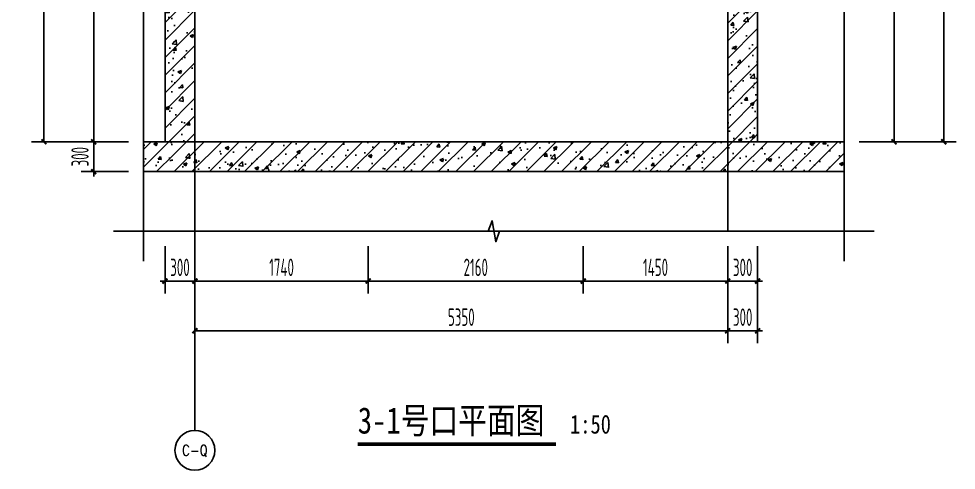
# Model space of a CAD drawing. Extents: x -473190 to 2138458, y -81875 to 2633646.
# Drawn here: x 1307910 to 1317322, y -36814 to -32280 of the extents above; entities that cross this region are included whole.
import ezdxf
from ezdxf.enums import TextEntityAlignment as Align

# ---------------------------------------------------------------- set-up
doc = ezdxf.new("R2010")
doc.units = 0
doc.header["$LTSCALE"] = 1000
doc.linetypes.add('DOTE', pattern=[2.42, 2, -0.2, 0.02, -0.2])
for name, color, linetype in [('AXIS', 3, 'Continuous'), ('AXIS_TEXT', 7, 'Continuous'), ('DIM_SYMB', 3, 'Continuous'), ('DOTE', 1, 'DOTE'), ('PUB_DIM', 3, 'Continuous'), ('PUB_HATCH', 8, 'Continuous'), ('PUB_TEXT', 7, 'Continuous'), ('RF-QT', 30, 'Continuous')]:
    doc.layers.add(name, color=color, linetype=linetype)
doc.styles.add('_TCH_AXIS', font='COMPLEX', dxfattribs={"bigfont": 'GBCBIG'})
doc.styles.add('_TCH_DIM_T3', font='tssdeng.shx', dxfattribs={"width": 0.564706, "bigfont": '@@@tssdchn.shx'})
doc.styles.add('COMPLEX', font='COMPLEX.shx', dxfattribs={"width": 0.65})
doc.styles.add('TYDG_01', font='', dxfattribs={"width": 0.8})
doc.styles.get('TYDG_01').set_extended_font_data('SimSun')
doc.dimstyles.new('_TCH_ARCH&&50', dxfattribs={"dimtxt": 175, "dimasz": 50, "dimexe": 125, "dimexo": 150, "dimgap": 50, "dimtad": 1, "dimdec": 0, "dimzin": 0, "dimdsep": 46, "dimtxsty": '_TCH_DIM_T3', "dimblk": 'ARCHTICK', "dimcen": 0.09, "dimclrt": 7, "dimazin": 2, "dimtfac": 1, "dimtdec": 0, "dimtix": 1, "dimtmove": 2, "dimatfit": 3, "dimfxl": 0, "dimtolj": 1, "dimtzin": 0, "dimarcsym": 0})
pattern_1 = [(45, (-477544.96, -71625.69), (-88.388348, 88.388348), []), (50, (-477544.96, -71625.7), (358.63009, -31.376067), [37.5, -412.5]), (355, (-477544.96, -71625.7), (-69.37567, 376.09607), [30, -330]), (100.4514, (-477515.08, -71628.3), (289.25469, 344.71977), [31.870095, -350.571056]), (46.1842, (-477544.96, -71525.7), (533.62052, -82.75951), [56.25, -618.75]), (96.6356, (-477500.5, -71532.6), (467.33135, 487.05894), [47.80514, -525.8565]), (351.1842, (-477544.96, -71525.7), (467.33097, 487.0593), [45, -495]), (21, (-477494.96, -71550.7), (298.453526, -201.309445), [37.5, -412.5]), (326, (-477494.96, -71550.7), (121.657666, 362.57502), [30, -330]), (71.4514, (-477470.1, -71567.47), (420.111314, 161.26525), [31.870095, -350.571056]), (37.5, (-477544.96, -71625.69), (6.079928, 166.446927), [0, -326, 0, -335, 0, -331.25]), (7.5, (-477544.96, -71625.69), (131.534769, 197.205856), [0, -191, 0, -318.5, 0, -126.25]), (327.5, (-477656.46, -71625.69), (266.911218, -11.277436), [0, -125, 0, -390, 0, -517.5]), (317.5, (-477706.46, -71625.7), (291.593085, 50.05249), [0, -162.5, 0, -259, 0, -367.5])]

# ---------------------------------------------------------------- blocks, each defined once
blk = doc.blocks.new('_ArchTick')
at = {"color": 0, "linetype": 'ByBlock', "const_width": 0.4}
blk.add_lwpolyline([(-0.5, -0.5), (0.5, 0.5)], dxfattribs=at)
blk = doc.blocks.new('*D2846')
at = {"layer": 'Defpoints', "color": 0, "transparency": 16777216}
for p in [(1309378.1, -34414.2), (1309678.1, -34414.2), (1309678.1, -34914.2)]:
    blk.add_point(p, dxfattribs=at)
at = {"layer": 'PUB_DIM', "color": 0, "lineweight": -2, "transparency": 16777216}
for p, q in [((1309378.1, -34564.2), (1309378.1, -35039.2)), ((1309678.1, -34564.2), (1309678.1, -35039.2)), ((1309378.1, -34914.2), (1309328.1, -34914.2)), ((1309378.1, -34914.2), (1309678.1, -34914.2)), ((1309678.1, -34914.2), (1309728.1, -34914.2))]:
    blk.add_line(p, q, dxfattribs=at)
at = {"layer": 'PUB_DIM', "color": 0, "lineweight": -2, "transparency": 16777216, "xscale": 50, "yscale": 50, "zscale": 50}
blk.add_blockref('_ArchTick', (1309378.1, -34914.2), dxfattribs=at)
at = {"layer": 'PUB_DIM', "color": 0, "lineweight": -2, "transparency": 16777216, "xscale": 50, "yscale": 50, "zscale": 50, "rotation": 180}
blk.add_blockref('_ArchTick', (1309678.1, -34914.2), dxfattribs=at)
at = {"layer": 'PUB_DIM', "color": 7, "transparency": 16777216, "insert": (1309528.1, -34776.7), "char_height": 175, "attachment_point": 5, "style": '_TCH_DIM_T3'}
blk.add_mtext('\\A1;300', dxfattribs=at)
blk = doc.blocks.new('*D2847')
at = {"layer": 'Defpoints', "color": 0, "transparency": 16777216}
for p in [(1309678.1, -34414.2), (1311418.1, -34414.2), (1311418.1, -34914.2)]:
    blk.add_point(p, dxfattribs=at)
at = {"layer": 'PUB_DIM', "color": 0, "lineweight": -2, "transparency": 16777216}
for p, q in [((1309678.1, -34564.2), (1309678.1, -35039.2)), ((1311418.1, -34564.2), (1311418.1, -35039.2)), ((1309678.1, -34914.2), (1311418.1, -34914.2))]:
    blk.add_line(p, q, dxfattribs=at)
at = {"layer": 'PUB_DIM', "color": 0, "lineweight": -2, "transparency": 16777216, "xscale": 50, "yscale": 50, "zscale": 50, "rotation": 180}
blk.add_blockref('_ArchTick', (1309678.1, -34914.2), dxfattribs=at)
at = {"layer": 'PUB_DIM', "color": 0, "lineweight": -2, "transparency": 16777216, "xscale": 50, "yscale": 50, "zscale": 50}
blk.add_blockref('_ArchTick', (1311418.1, -34914.2), dxfattribs=at)
at = {"layer": 'PUB_DIM', "color": 7, "transparency": 16777216, "insert": (1310548.1, -34776.7), "char_height": 175, "attachment_point": 5, "style": '_TCH_DIM_T3'}
blk.add_mtext('\\A1;1740', dxfattribs=at)
blk = doc.blocks.new('*D2848')
at = {"layer": 'Defpoints', "color": 0, "transparency": 16777216}
for p in [(1311418.1, -34414.2), (1313578.1, -34414.2), (1313578.1, -34914.2)]:
    blk.add_point(p, dxfattribs=at)
at = {"layer": 'PUB_DIM', "color": 0, "lineweight": -2, "transparency": 16777216}
for p, q in [((1311418.1, -34564.2), (1311418.1, -35039.2)), ((1313578.1, -34564.2), (1313578.1, -35039.2)), ((1311418.1, -34914.2), (1313578.1, -34914.2))]:
    blk.add_line(p, q, dxfattribs=at)
at = {"layer": 'PUB_DIM', "color": 0, "lineweight": -2, "transparency": 16777216, "xscale": 50, "yscale": 50, "zscale": 50, "rotation": 180}
blk.add_blockref('_ArchTick', (1311418.1, -34914.2), dxfattribs=at)
at = {"layer": 'PUB_DIM', "color": 0, "lineweight": -2, "transparency": 16777216, "xscale": 50, "yscale": 50, "zscale": 50}
blk.add_blockref('_ArchTick', (1313578.1, -34914.2), dxfattribs=at)
at = {"layer": 'PUB_DIM', "color": 7, "transparency": 16777216, "insert": (1312498.1, -34776.7), "char_height": 175, "attachment_point": 5, "style": '_TCH_DIM_T3'}
blk.add_mtext('\\A1;2160', dxfattribs=at)
blk = doc.blocks.new('*D2849')
at = {"layer": 'Defpoints', "color": 0, "transparency": 16777216}
for p in [(1313578.1, -34414.2), (1315028.1, -34414.2), (1315028.1, -34914.2)]:
    blk.add_point(p, dxfattribs=at)
at = {"layer": 'PUB_DIM', "color": 0, "lineweight": -2, "transparency": 16777216}
for p, q in [((1313578.1, -34564.2), (1313578.1, -35039.2)), ((1315028.1, -34564.2), (1315028.1, -35039.2)), ((1313578.1, -34914.2), (1315028.1, -34914.2))]:
    blk.add_line(p, q, dxfattribs=at)
at = {"layer": 'PUB_DIM', "color": 0, "lineweight": -2, "transparency": 16777216, "xscale": 50, "yscale": 50, "zscale": 50, "rotation": 180}
blk.add_blockref('_ArchTick', (1313578.1, -34914.2), dxfattribs=at)
at = {"layer": 'PUB_DIM', "color": 0, "lineweight": -2, "transparency": 16777216, "xscale": 50, "yscale": 50, "zscale": 50}
blk.add_blockref('_ArchTick', (1315028.1, -34914.2), dxfattribs=at)
at = {"layer": 'PUB_DIM', "color": 7, "transparency": 16777216, "insert": (1314303.1, -34776.7), "char_height": 175, "attachment_point": 5, "style": '_TCH_DIM_T3'}
blk.add_mtext('\\A1;1450', dxfattribs=at)
blk = doc.blocks.new('*D2850')
at = {"layer": 'Defpoints', "color": 0, "transparency": 16777216}
for p in [(1315028.1, -34414.2), (1315328.1, -34414.2), (1315328.1, -34914.2)]:
    blk.add_point(p, dxfattribs=at)
at = {"layer": 'PUB_DIM', "color": 0, "lineweight": -2, "transparency": 16777216}
for p, q in [((1315028.1, -34564.2), (1315028.1, -35039.2)), ((1315328.1, -34564.2), (1315328.1, -35039.2)), ((1315028.1, -34914.2), (1314978.1, -34914.2)), ((1315028.1, -34914.2), (1315328.1, -34914.2)), ((1315328.1, -34914.2), (1315378.1, -34914.2))]:
    blk.add_line(p, q, dxfattribs=at)
at = {"layer": 'PUB_DIM', "color": 0, "lineweight": -2, "transparency": 16777216, "xscale": 50, "yscale": 50, "zscale": 50}
blk.add_blockref('_ArchTick', (1315028.1, -34914.2), dxfattribs=at)
at = {"layer": 'PUB_DIM', "color": 0, "lineweight": -2, "transparency": 16777216, "xscale": 50, "yscale": 50, "zscale": 50, "rotation": 180}
blk.add_blockref('_ArchTick', (1315328.1, -34914.2), dxfattribs=at)
at = {"layer": 'PUB_DIM', "color": 7, "transparency": 16777216, "insert": (1315178.1, -34776.7), "char_height": 175, "attachment_point": 5, "style": '_TCH_DIM_T3'}
blk.add_mtext('\\A1;300', dxfattribs=at)
blk = doc.blocks.new('*D2851')
at = {"layer": 'Defpoints', "color": 0, "transparency": 16777216}
for p in [(1316197.4, -29015.4), (1316697.4, -29015.4), (1316197.4, -33515.4)]:
    blk.add_point(p, dxfattribs=at)
at = {"layer": 'PUB_DIM', "color": 0, "lineweight": -2, "transparency": 16777216}
for p, q in [((1316347.4, -29015.4), (1316822.4, -29015.4)), ((1316697.4, -33515.4), (1316697.4, -29015.4)), ((1316347.4, -33515.4), (1316822.4, -33515.4))]:
    blk.add_line(p, q, dxfattribs=at)
at = {"layer": 'PUB_DIM', "color": 0, "lineweight": -2, "transparency": 16777216, "xscale": 50, "yscale": 50, "zscale": 50}
for p, rotation in [((1316697.4, -29015.4), 90), ((1316697.4, -33515.4), 270)]:
    blk.add_blockref('_ArchTick', p, dxfattribs=dict(at, rotation=rotation))
at = {"layer": 'PUB_DIM', "color": 7, "transparency": 16777216, "insert": (1316559.9, -31265.4), "char_height": 175, "attachment_point": 5, "rotation": 90, "style": '_TCH_DIM_T3'}
blk.add_mtext('\\A1;4500', dxfattribs=at)
blk = doc.blocks.new('*D2863')
at = {"layer": 'Defpoints', "color": 0, "transparency": 16777216}
for p in [(1308662, -29315.4), (1309162, -29315.4), (1309162, -33515.4)]:
    blk.add_point(p, dxfattribs=at)
at = {"layer": 'PUB_DIM', "color": 0, "lineweight": -2, "transparency": 16777216}
for p, q in [((1309012, -29315.4), (1308537, -29315.4)), ((1308662, -33515.4), (1308662, -29315.4)), ((1309012, -33515.4), (1308537, -33515.4))]:
    blk.add_line(p, q, dxfattribs=at)
at = {"layer": 'PUB_DIM', "color": 0, "lineweight": -2, "transparency": 16777216, "xscale": 50, "yscale": 50, "zscale": 50}
for p, rotation in [((1308662, -29315.4), 90), ((1308662, -33515.4), 270)]:
    blk.add_blockref('_ArchTick', p, dxfattribs=dict(at, rotation=rotation))
at = {"layer": 'PUB_DIM', "color": 7, "transparency": 16777216, "insert": (1308524.5, -31415.4), "char_height": 175, "attachment_point": 5, "rotation": 90, "style": '_TCH_DIM_T3'}
blk.add_mtext('\\A1;4200', dxfattribs=at)
blk = doc.blocks.new('*D2864')
at = {"layer": 'Defpoints', "color": 0, "transparency": 16777216}
for p in [(1308662, -33515.4), (1309162, -33515.4), (1309162, -33815.4)]:
    blk.add_point(p, dxfattribs=at)
at = {"layer": 'PUB_DIM', "color": 0, "lineweight": -2, "transparency": 16777216}
for p, q in [((1308662, -33515.4), (1308662, -33465.4)), ((1309012, -33515.4), (1308537, -33515.4)), ((1308662, -33815.4), (1308662, -33515.4)), ((1309012, -33815.4), (1308537, -33815.4)), ((1308662, -33815.4), (1308662, -33865.4))]:
    blk.add_line(p, q, dxfattribs=at)
at = {"layer": 'PUB_DIM', "color": 0, "lineweight": -2, "transparency": 16777216, "xscale": 50, "yscale": 50, "zscale": 50}
for p, rotation in [((1308662, -33515.4), 270), ((1308662, -33815.4), 90)]:
    blk.add_blockref('_ArchTick', p, dxfattribs=dict(at, rotation=rotation))
at = {"layer": 'PUB_DIM', "color": 7, "transparency": 16777216, "insert": (1308524.5, -33665.4), "char_height": 175, "attachment_point": 5, "rotation": 90, "style": '_TCH_DIM_T3'}
blk.add_mtext('\\A1;300', dxfattribs=at)
blk = doc.blocks.new('*D2873')
at = {"layer": 'Defpoints', "color": 0, "transparency": 16777216}
for p in [(1316197.4, -29015.4), (1317197.4, -29015.4), (1316197.4, -33515.4)]:
    blk.add_point(p, dxfattribs=at)
at = {"layer": 'PUB_DIM', "color": 0, "lineweight": -2, "transparency": 16777216}
for p, q in [((1316347.4, -29015.4), (1317322.4, -29015.4)), ((1317197.4, -33515.4), (1317197.4, -29015.4)), ((1316347.4, -33515.4), (1317322.4, -33515.4))]:
    blk.add_line(p, q, dxfattribs=at)
at = {"layer": 'PUB_DIM', "color": 0, "lineweight": -2, "transparency": 16777216, "xscale": 50, "yscale": 50, "zscale": 50}
for p, rotation in [((1317197.4, -29015.4), 90), ((1317197.4, -33515.4), 270)]:
    blk.add_blockref('_ArchTick', p, dxfattribs=dict(at, rotation=rotation))
at = {"layer": 'PUB_DIM', "color": 7, "transparency": 16777216, "insert": (1317059.9, -31265.4), "char_height": 175, "attachment_point": 5, "rotation": 90, "style": '_TCH_DIM_T3'}
blk.add_mtext('\\A1;4500', dxfattribs=at)
blk = doc.blocks.new('*D2877')
at = {"layer": 'Defpoints', "color": 0, "transparency": 16777216}
for p in [(1308162, -29015.4), (1309162, -29015.4), (1309162, -33515.4)]:
    blk.add_point(p, dxfattribs=at)
at = {"layer": 'PUB_DIM', "color": 0, "lineweight": -2, "transparency": 16777216}
for p, q in [((1309012, -29015.4), (1308037, -29015.4)), ((1308162, -33515.4), (1308162, -29015.4)), ((1309012, -33515.4), (1308037, -33515.4))]:
    blk.add_line(p, q, dxfattribs=at)
at = {"layer": 'PUB_DIM', "color": 0, "lineweight": -2, "transparency": 16777216, "xscale": 50, "yscale": 50, "zscale": 50}
for p, rotation in [((1308162, -29015.4), 90), ((1308162, -33515.4), 270)]:
    blk.add_blockref('_ArchTick', p, dxfattribs=dict(at, rotation=rotation))
at = {"layer": 'PUB_DIM', "color": 7, "transparency": 16777216, "insert": (1308024.5, -31265.4), "char_height": 175, "attachment_point": 5, "rotation": 90, "style": '_TCH_DIM_T3'}
blk.add_mtext('\\A1;4500', dxfattribs=at)
blk = doc.blocks.new('*D2880')
at = {"layer": 'Defpoints', "color": 0, "transparency": 16777216}
for p in [(1309678.1, -34414.2), (1315028.1, -34414.2), (1315028.1, -35414.2)]:
    blk.add_point(p, dxfattribs=at)
at = {"layer": 'PUB_DIM', "color": 0, "lineweight": -2, "transparency": 16777216}
for p, q in [((1309678.1, -34564.2), (1309678.1, -35539.2)), ((1315028.1, -34564.2), (1315028.1, -35539.2)), ((1309678.1, -35414.2), (1315028.1, -35414.2))]:
    blk.add_line(p, q, dxfattribs=at)
at = {"layer": 'PUB_DIM', "color": 0, "lineweight": -2, "transparency": 16777216, "xscale": 50, "yscale": 50, "zscale": 50, "rotation": 180}
blk.add_blockref('_ArchTick', (1309678.1, -35414.2), dxfattribs=at)
at = {"layer": 'PUB_DIM', "color": 0, "lineweight": -2, "transparency": 16777216, "xscale": 50, "yscale": 50, "zscale": 50}
blk.add_blockref('_ArchTick', (1315028.1, -35414.2), dxfattribs=at)
at = {"layer": 'PUB_DIM', "color": 7, "transparency": 16777216, "insert": (1312353.1, -35276.7), "char_height": 175, "attachment_point": 5, "style": '_TCH_DIM_T3'}
blk.add_mtext('\\A1;5350', dxfattribs=at)
blk = doc.blocks.new('*D2881')
at = {"layer": 'Defpoints', "color": 0, "transparency": 16777216}
for p in [(1315028.1, -34414.2), (1315328.1, -34414.2), (1315328.1, -35414.2)]:
    blk.add_point(p, dxfattribs=at)
at = {"layer": 'PUB_DIM', "color": 0, "lineweight": -2, "transparency": 16777216}
for p, q in [((1315028.1, -34564.2), (1315028.1, -35539.2)), ((1315328.1, -34564.2), (1315328.1, -35539.2)), ((1315028.1, -35414.2), (1314978.1, -35414.2)), ((1315028.1, -35414.2), (1315328.1, -35414.2)), ((1315328.1, -35414.2), (1315378.1, -35414.2))]:
    blk.add_line(p, q, dxfattribs=at)
at = {"layer": 'PUB_DIM', "color": 0, "lineweight": -2, "transparency": 16777216, "xscale": 50, "yscale": 50, "zscale": 50}
blk.add_blockref('_ArchTick', (1315028.1, -35414.2), dxfattribs=at)
at = {"layer": 'PUB_DIM', "color": 0, "lineweight": -2, "transparency": 16777216, "xscale": 50, "yscale": 50, "zscale": 50, "rotation": 180}
blk.add_blockref('_ArchTick', (1315328.1, -35414.2), dxfattribs=at)
at = {"layer": 'PUB_DIM', "color": 7, "transparency": 16777216, "insert": (1315178.1, -35276.7), "char_height": 175, "attachment_point": 5, "style": '_TCH_DIM_T3'}
blk.add_mtext('\\A1;300', dxfattribs=at)
blk = doc.blocks.new('_AXISO')
blk.add_circle((0, 0), 0.5)
at = {"layer": 'AXIS_TEXT', "style": 'COMPLEX', "width": 1.041667}
blk.add_attdef('A', text='', height=0.56, dxfattribs=at).set_placement((-0.25, -0.28), (0.25, -0.28), align=Align.FIT)

msp = doc.modelspace()

# ---------------------------------------------------------------- hatches: boundary and pattern name
at = {"layer": 'PUB_HATCH'}
h = msp.add_hatch(dxfattribs=at)
h.set_pattern_fill('钢筋混凝土', color=256, scale=50, style=0)
h.set_pattern_definition(pattern_1)
h.paths.add_polyline_path([(1315228.1, -30815.4), (1315028.1, -30915.4), (1315028.1, -33515.4), (1315128.1, -33615.4), (1315328.1, -33515.4), (1315328.1, -30915.4)])
h = msp.add_hatch(dxfattribs=at)
h.set_pattern_fill('钢筋混凝土', color=256, scale=50, style=0)
h.set_pattern_definition(pattern_1)
h.paths.add_polyline_path([(1309478.1, -33615.4), (1309678.1, -33515.4), (1309678.1, -30915.4), (1309378.1, -30915.4), (1309378.1, -33515.4)])
h = msp.add_hatch(dxfattribs=at)
h.set_pattern_fill('钢筋混凝土', color=256, scale=50, style=0)
h.set_pattern_definition(pattern_1)
h.paths.add_polyline_path([(1309478.1, -33615.4), (1309378.1, -33515.4), (1309162, -33515.4), (1309162, -33815.4), (1309378.1, -33815.4)])
h = msp.add_hatch(dxfattribs=at)
h.set_pattern_fill('钢筋混凝土', color=256, scale=50, style=0)
h.set_pattern_definition(pattern_1)
h.paths.add_polyline_path([(1315128.1, -33615.4), (1315028.1, -33515.4), (1309678.1, -33515.4), (1309478.1, -33615.4), (1309378.1, -33815.4), (1315028.1, -33815.4)])
h = msp.add_hatch(dxfattribs=at)
h.set_pattern_fill('钢筋混凝土', color=256, scale=50, style=0)
h.set_pattern_definition(pattern_1)
h.paths.add_polyline_path([(1316197.4, -33515.4), (1315328.1, -33515.4), (1315128.1, -33615.4), (1315028.1, -33815.4), (1316197.4, -33815.4)])

# ---------------------------------------------------------------- linework, layer by layer
msp.add_lwpolyline([(1309162, -25204.2), (1316197.4, -25204.2), (1316197.4, -34414.2), (1309162, -34414.2)], close=True)
at = {"layer": 'AXIS'}
msp.add_line((1309678.1, -34414.2), (1309678.1, -36414.2), dxfattribs=at)
at = {"layer": 'DIM_SYMB'}
for points in [[(1309162, -24904.2), (1309162, -29752.9), (1309267, -29791.1), (1309057, -29828.2), (1309162, -29865.4), (1309162, -34714.2)], [(1316197.4, -34714.2), (1316197.4, -29865.4), (1316092.4, -29827.2), (1316302.4, -29790.2), (1316197.4, -29752.9), (1316197.4, -24904.2)], [(1308862, -34414.2), (1312623.5, -34414.2), (1312661.7, -34309.2), (1312698.7, -34519.2), (1312736, -34414.2), (1316497.4, -34414.2)]]:
    msp.add_lwpolyline(points, dxfattribs=at)
at = {"layer": 'DIM_SYMB', "lineweight": -3, "const_width": 35}
msp.add_lwpolyline([(1311313.3, -36551.5), (1313304.3, -36551.5)], dxfattribs=at)
at = {"layer": 'DOTE'}
for p, q in [((1309678.1, -25204.2), (1309678.1, -34414.2)), ((1315028.1, -34414.2), (1315028.1, -25204.2)), ((1316197.4, -33515.4), (1309162, -33515.4))]:
    msp.add_line(p, q, dxfattribs=at)
at = {"layer": 'RF-QT'}
for p, q in [((1309378.1, -33515.4), (1309378.1, -30915.4)), ((1309678.1, -33515.4), (1309678.1, -30915.4)), ((1315028.1, -30915.4), (1315028.1, -33515.4)), ((1315328.1, -30915.4), (1315328.1, -33515.4)), ((1309378.1, -33515.4), (1309162, -33515.4)), ((1309162, -33815.4), (1309162, -33515.4)), ((1315028.1, -33515.4), (1309678.1, -33515.4)), ((1316197.4, -33515.4), (1315328.1, -33515.4)), ((1316197.4, -33815.4), (1316197.4, -33515.4)), ((1309378.1, -33815.4), (1309162, -33815.4)), ((1315028.1, -33815.4), (1309378.1, -33815.4)), ((1316197.4, -33815.4), (1315028.1, -33815.4))]:
    msp.add_line(p, q, dxfattribs=at)

# ---------------------------------------------------------------- block references
at = {"layer": 'AXIS'}
ref = msp.add_blockref('_AXISO', (1309678.1, -36614.2), dxfattribs=dict(at, xscale=400, yscale=400, zscale=400))
ref.add_attrib('A', 'C-Q', dxfattribs={"layer": 'AXIS_TEXT', "height": 106.82, "style": '_TCH_AXIS', "width": 0.807692}).set_placement((1309548.7, -36667.6), (1309807.5, -36667.6), align=Align.FIT)

# ---------------------------------------------------------------- texts
at = {"layer": 'PUB_TEXT', "style": 'TYDG_01', "width": 0.8}
for s, height, p in [('3-1号口平面图', 264.35, (1311313.3, -36446)), ('1:50', 188.82, (1313444.3, -36446))]:
    msp.add_text(s, height=height, dxfattribs=at).set_placement(p)

# ---------------------------------------------------------------- dimensions: what is measured, and where the dimension line sits
at = {"layer": 'PUB_DIM'}
for p1, p2, distance, picture, middle in [((1309162, -33515.4), (1309162, -29015.4), 1000, '*D2877', (1308024.5, -31265.4)), ((1316197.4, -33515.4), (1316197.4, -29015.4), -500, '*D2851', (1316559.9, -31265.4)), ((1316197.4, -33515.4), (1316197.4, -29015.4), -1000, '*D2873', (1317059.9, -31265.4)), ((1309162, -33515.4), (1309162, -29315.4), 500, '*D2863', (1308524.5, -31415.4)), ((1309162, -33815.4), (1309162, -33515.4), 500, '*D2864', (1308524.5, -33665.4)), ((1309378.1, -34414.2), (1309678.1, -34414.2), -500, '*D2846', (1309528.1, -34776.7)), ((1309678.1, -34414.2), (1311418.1, -34414.2), -500, '*D2847', (1310548.1, -34776.7)), ((1309678.1, -34414.2), (1315028.1, -34414.2), -1000, '*D2880', (1312353.1, -35276.7)), ((1311418.1, -34414.2), (1313578.1, -34414.2), -500, '*D2848', (1312498.1, -34776.7)), ((1313578.1, -34414.2), (1315028.1, -34414.2), -500, '*D2849', (1314303.1, -34776.7)), ((1315028.1, -34414.2), (1315328.1, -34414.2), -500, '*D2850', (1315178.1, -34776.7)), ((1315028.1, -34414.2), (1315328.1, -34414.2), -1000, '*D2881', (1315178.1, -35276.7))]:
    dim = msp.add_aligned_dim(p1=p1, p2=p2, distance=distance, dimstyle='_TCH_ARCH&&50', dxfattribs=at)
    dim.commit()
    dim.dimension.update_dxf_attribs({"geometry": picture, "text_midpoint": middle})

doc.saveas('drawing.dxf')
